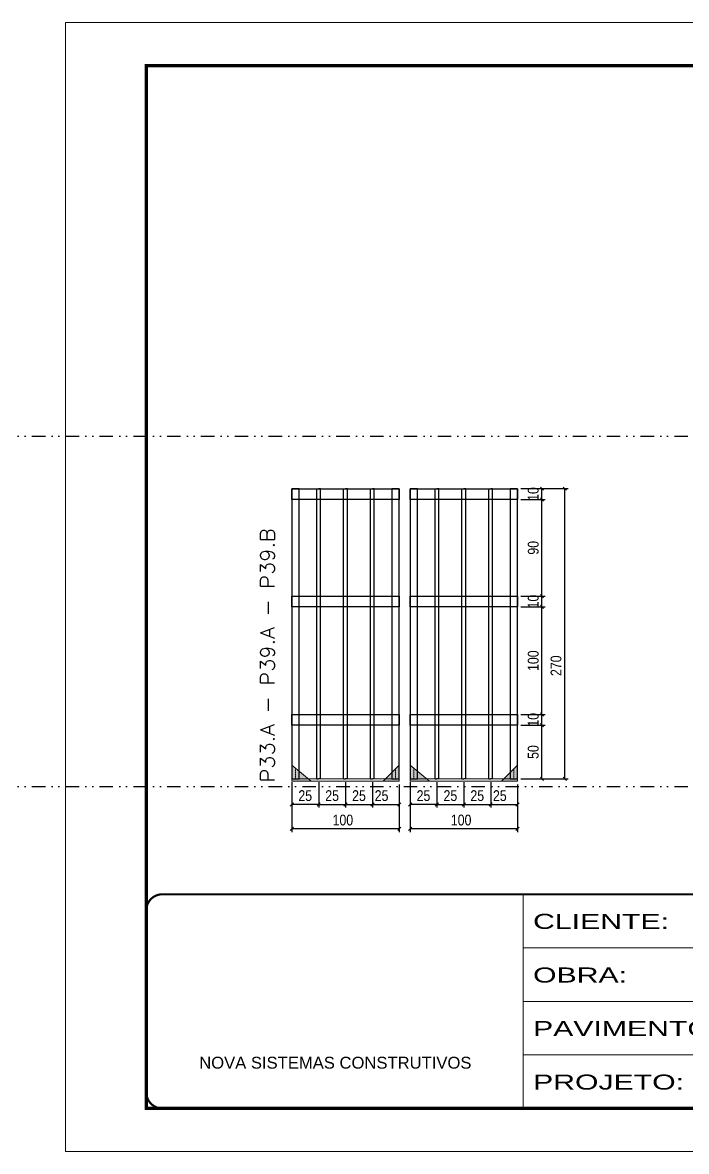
# Model space of a CAD drawing. Header units: millimetres. Extents: x 13777 to 27878, y -21631 to 6985.
# Drawn here: x 19115 to 19732, y -12442 to -11392 of the extents above; entities that cross this region are included whole.
import ezdxf

# ---------------------------------------------------------------- set-up
doc = ezdxf.new("R2010")
doc.units = ezdxf.units.MM
for name, pattern in [('CONTINUO', [0]), ('DASHED', [0.75, 0.5, -0.25]), ('DIVIDE2', [0.625, 0.25, -0.125, 0, -0.125, 0, -0.125]), ('HIDDEN', [0.375, 0.25, -0.125])]:
    doc.linetypes.add(name, pattern=pattern)
for name, color, linetype in [('COTA', 241, 'Continuous'), ('Nível', 160, 'Continuous'), ('SARR_2.2x10', 60, 'Continuous'), ('SARR_3.5x7', 81, 'Continuous'), ('SARR_7x7', 40, 'Continuous')]:
    doc.layers.add(name, color=color, linetype=linetype)
for name, color, linetype, lineweight in [('Folhas', 255, 'Continuous', 9), ('Madeira', 126, 'Continuous', 18), ('Sarr 2.2x7', 40, 'Continuous', 9), ('SARRAFO DE PRESSAO', 251, 'DASHED', 9), ('Texto Seção', 7, 'Continuous', 15)]:
    doc.layers.add(name, color=color, linetype=linetype, lineweight=lineweight)
doc.styles.add('ARIAL', font='arial.ttf')
doc.styles.add('COTA TECNICA', font='techl___.ttf', dxfattribs={"height": 10})
doc.styles.add('REGUA-120', font='ROMANS.shx', dxfattribs={"height": 15})
doc.styles.add('Tecnologia', font='')
doc.styles.get('Tecnologia').set_extended_font_data('Forgotten Futurist')
doc.dimstyles.new('PAINEL', dxfattribs={"dimtxt": 10, "dimasz": 3, "dimexe": 3, "dimexo": 3, "dimgap": 3, "dimtad": 1, "dimdec": 1, "dimzin": 12, "dimdsep": 46, "dimtxsty": 'COTA TECNICA', "dimblk1": 'OBLIQUE', "dimblk2": 'OBLIQUE', "dimsah": 1, "dimcen": 0.9, "dimclrd": 4, "dimclre": 4, "dimclrt": 240, "dimadec": 1, "dimazin": 3, "dimtfac": 1, "dimtdec": 1, "dimtmove": 0, "dimatfit": 3, "dimfxl": 1, "dimtolj": 1, "dimtzin": 12, "dimarcsym": 0})

# ---------------------------------------------------------------- blocks, each defined once
blk = doc.blocks.new('9999999999')
at = {"color": 30, "linetype": 'CONTINUO'}
for p, q in [((98564.6, 34230.2), (98564.6, 34429.4)), ((98564.6, 34379.6), (99584, 34379.6)), ((98564.6, 34329.8), (99488, 34329.8)), ((99584, 34329.8), (99488, 34329.8)), ((99488, 34329.8), (99488, 34230.2)), ((98564.6, 34280), (99488, 34280))]:
    blk.add_line(p, q, dxfattribs=at)
at = {"color": 30, "linetype": 'CONTINUO', "const_width": 2}
blk.add_lwpolyline([(99584, 34230.2), (99584, 34414.4, 0.414214), (99569, 34429.4), (98229, 34429.4, 0.414214), (98214, 34414.4), (98214, 34245.2, 0.414214), (98229, 34230.2), (99584, 34230.2)], format="xyb", dxfattribs=at)
at = {"layer": 'Folhas'}
blk.add_lwpolyline([(98139, 34190.2), (99624, 34190.2), (99624, 35240.2), (98139, 35240.2)], close=True, dxfattribs=at)
at = {"layer": 'Folhas', "color": 30, "const_width": 3}
blk.add_lwpolyline([(98214, 34230.2), (99584, 34230.2), (99584, 35200.2), (98214, 35200.2)], close=True, dxfattribs=at)
at = {"color": 7, "linetype": 'Continuous', "ltscale": 5, "style": 'ARIAL'}
for s, height, p in [('SKR', 15.48, (98837.7, 34393.1)), ('LEAF LOEFGREN', 15.483, (98837.7, 34343.3)), ('4° SUBSOLO', 15.48, (98837.7, 34293.5)), ('NOVA SISTEMAS CONSTRUTIVOS', 11.059, (98263.2, 34267.2)), ('PILARES', 15.48, (98837.7, 34243.7))]:
    blk.add_text(s, height=height, dxfattribs=at).set_placement(p)
at = {"layer": 'Folhas', "color": 7, "style": 'Tecnologia', "width": 1.5}
for s, p in [('CLIENTE:', (98573.7, 34397.2)), ('OBRA:', (98573.7, 34347.3)), ('PAVIMENTO:', (98573.7, 34297.5)), ('PROJETO:', (98573.7, 34247.7))]:
    blk.add_text(s, height=14, dxfattribs=at).set_placement(p)
blk = doc.blocks.new('_Oblique')
at = {"color": 0, "linetype": 'ByBlock', "lineweight": -2}
blk.add_line((-0.5, -0.5), (0.5, 0.5), dxfattribs=at)
blk = doc.blocks.new('*D3027')
at = {"layer": 'COTA', "color": 4, "lineweight": -2, "transparency": 16777216}
for p, q in [((19475.3, -12114.2), (19475.3, -12145.4)), ((19575.3, -12114.2), (19575.3, -12145.4)), ((19575.3, -12142.4), (19475.3, -12142.4))]:
    blk.add_line(p, q, dxfattribs=at)
at = {"layer": 'Defpoints', "color": 0, "transparency": 16777216}
for p in [(19475.3, -12111.2), (19575.3, -12111.2), (19475.3, -12142.4)]:
    blk.add_point(p, dxfattribs=at)
at = {"layer": 'COTA', "color": 4, "lineweight": -2, "transparency": 16777216, "xscale": 3, "yscale": 3, "zscale": 3, "rotation": 180}
blk.add_blockref('_Oblique', (19475.3, -12142.4), dxfattribs=at)
at = {"layer": 'COTA', "color": 4, "lineweight": -2, "transparency": 16777216, "xscale": 3, "yscale": 3, "zscale": 3}
blk.add_blockref('_Oblique', (19575.3, -12142.4), dxfattribs=at)
at = {"layer": 'COTA', "color": 240, "transparency": 16777216, "insert": (19522.8, -12134.3), "char_height": 10, "attachment_point": 5, "style": 'COTA TECNICA'}
blk.add_mtext('\\A1;100', dxfattribs=at)
blk = doc.blocks.new('*D3028')
at = {"layer": 'COTA', "color": 4, "lineweight": -2, "transparency": 16777216}
for p, q in [((19475.3, -12099), (19475.3, -12122.7)), ((19500.3, -12099), (19500.3, -12122.7)), ((19500.3, -12119.7), (19475.3, -12119.7))]:
    blk.add_line(p, q, dxfattribs=at)
at = {"layer": 'Defpoints', "color": 0, "transparency": 16777216}
for p in [(19475.3, -12096), (19500.3, -12096), (19475.3, -12119.7)]:
    blk.add_point(p, dxfattribs=at)
at = {"layer": 'COTA', "color": 4, "lineweight": -2, "transparency": 16777216, "xscale": 3, "yscale": 3, "zscale": 3, "rotation": 180}
blk.add_blockref('_Oblique', (19475.3, -12119.7), dxfattribs=at)
at = {"layer": 'COTA', "color": 4, "lineweight": -2, "transparency": 16777216, "xscale": 3, "yscale": 3, "zscale": 3}
blk.add_blockref('_Oblique', (19500.3, -12119.7), dxfattribs=at)
at = {"layer": 'COTA', "color": 240, "transparency": 16777216, "insert": (19487.8, -12111.6), "char_height": 10, "attachment_point": 5, "style": 'COTA TECNICA'}
blk.add_mtext('\\A1;25', dxfattribs=at)
blk = doc.blocks.new('*D3029')
at = {"layer": 'COTA', "color": 4, "lineweight": -2, "transparency": 16777216}
for p, q in [((19550.3, -12099), (19550.3, -12122.7)), ((19575.3, -12101.2), (19575.3, -12122.7)), ((19550.3, -12119.7), (19575.3, -12119.7))]:
    blk.add_line(p, q, dxfattribs=at)
at = {"layer": 'Defpoints', "color": 0, "transparency": 16777216}
for p in [(19550.3, -12096), (19575.3, -12098.2), (19575.3, -12119.7)]:
    blk.add_point(p, dxfattribs=at)
at = {"layer": 'COTA', "color": 4, "lineweight": -2, "transparency": 16777216, "xscale": 3, "yscale": 3, "zscale": 3, "rotation": 180}
blk.add_blockref('_Oblique', (19550.3, -12119.7), dxfattribs=at)
at = {"layer": 'COTA', "color": 4, "lineweight": -2, "transparency": 16777216, "xscale": 3, "yscale": 3, "zscale": 3}
blk.add_blockref('_Oblique', (19575.3, -12119.7), dxfattribs=at)
at = {"layer": 'COTA', "color": 240, "transparency": 16777216, "insert": (19558.8, -12111.6), "char_height": 10, "attachment_point": 5, "style": 'COTA TECNICA'}
blk.add_mtext('\\A1;25', dxfattribs=at)
blk = doc.blocks.new('*D3030')
at = {"layer": 'COTA', "color": 4, "lineweight": -2, "transparency": 16777216}
for p, q in [((19500.3, -12099), (19500.3, -12122.7)), ((19525.3, -12099), (19525.3, -12122.7)), ((19500.3, -12119.7), (19525.3, -12119.7))]:
    blk.add_line(p, q, dxfattribs=at)
at = {"layer": 'Defpoints', "color": 0, "transparency": 16777216}
for p in [(19500.3, -12096), (19525.3, -12096), (19525.3, -12119.7)]:
    blk.add_point(p, dxfattribs=at)
at = {"layer": 'COTA', "color": 4, "lineweight": -2, "transparency": 16777216, "xscale": 3, "yscale": 3, "zscale": 3, "rotation": 180}
blk.add_blockref('_Oblique', (19500.3, -12119.7), dxfattribs=at)
at = {"layer": 'COTA', "color": 4, "lineweight": -2, "transparency": 16777216, "xscale": 3, "yscale": 3, "zscale": 3}
blk.add_blockref('_Oblique', (19525.3, -12119.7), dxfattribs=at)
at = {"layer": 'COTA', "color": 240, "transparency": 16777216, "insert": (19512.8, -12111.6), "char_height": 10, "attachment_point": 5, "style": 'COTA TECNICA'}
blk.add_mtext('\\A1;25', dxfattribs=at)
blk = doc.blocks.new('*D3031')
at = {"layer": 'COTA', "color": 4, "lineweight": -2, "transparency": 16777216}
for p, q in [((19578.3, -12046), (19601, -12046)), ((19598, -12096), (19598, -12046)), ((19578.3, -12096), (19601, -12096))]:
    blk.add_line(p, q, dxfattribs=at)
at = {"layer": 'Defpoints', "color": 0, "transparency": 16777216}
for p in [(19575.3, -12046), (19598, -12046), (19575.3, -12096)]:
    blk.add_point(p, dxfattribs=at)
at = {"layer": 'COTA', "color": 4, "lineweight": -2, "transparency": 16777216, "xscale": 3, "yscale": 3, "zscale": 3}
for p, rotation in [((19598, -12046), 90), ((19598, -12096), 270)]:
    blk.add_blockref('_Oblique', p, dxfattribs=dict(at, rotation=rotation))
at = {"layer": 'COTA', "color": 240, "transparency": 16777216, "insert": (19589.9, -12071), "char_height": 10, "attachment_point": 5, "rotation": 90, "style": 'COTA TECNICA'}
blk.add_mtext('\\A1;50', dxfattribs=at)
blk = doc.blocks.new('*D3032')
at = {"layer": 'COTA', "color": 4, "lineweight": -2, "transparency": 16777216}
for p, q in [((19525.3, -12099), (19525.3, -12122.7)), ((19550.3, -12099), (19550.3, -12122.7)), ((19525.3, -12119.7), (19550.3, -12119.7))]:
    blk.add_line(p, q, dxfattribs=at)
at = {"layer": 'Defpoints', "color": 0, "transparency": 16777216}
for p in [(19525.3, -12096), (19550.3, -12096), (19550.3, -12119.7)]:
    blk.add_point(p, dxfattribs=at)
at = {"layer": 'COTA', "color": 4, "lineweight": -2, "transparency": 16777216, "xscale": 3, "yscale": 3, "zscale": 3, "rotation": 180}
blk.add_blockref('_Oblique', (19525.3, -12119.7), dxfattribs=at)
at = {"layer": 'COTA', "color": 4, "lineweight": -2, "transparency": 16777216, "xscale": 3, "yscale": 3, "zscale": 3}
blk.add_blockref('_Oblique', (19550.3, -12119.7), dxfattribs=at)
at = {"layer": 'COTA', "color": 240, "transparency": 16777216, "insert": (19537.8, -12111.6), "char_height": 10, "attachment_point": 5, "style": 'COTA TECNICA'}
blk.add_mtext('\\A1;25', dxfattribs=at)
blk = doc.blocks.new('*D3033')
at = {"layer": 'COTA', "color": 4, "lineweight": -2, "transparency": 16777216}
for p, q in [((19578.3, -12036), (19601, -12036)), ((19598, -12046), (19598, -12036)), ((19578.3, -12046), (19601, -12046))]:
    blk.add_line(p, q, dxfattribs=at)
at = {"layer": 'Defpoints', "color": 0, "transparency": 16777216}
for p in [(19575.3, -12036), (19598, -12036), (19575.3, -12046)]:
    blk.add_point(p, dxfattribs=at)
at = {"layer": 'COTA', "color": 4, "lineweight": -2, "transparency": 16777216, "xscale": 3, "yscale": 3, "zscale": 3}
for p, rotation in [((19598, -12036), 90), ((19598, -12046), 270)]:
    blk.add_blockref('_Oblique', p, dxfattribs=dict(at, rotation=rotation))
at = {"layer": 'COTA', "color": 240, "transparency": 16777216, "insert": (19589.9, -12041), "char_height": 10, "attachment_point": 5, "rotation": 90, "style": 'COTA TECNICA'}
blk.add_mtext('\\A1;10', dxfattribs=at)
blk = doc.blocks.new('*D3034')
at = {"layer": 'COTA', "color": 4, "lineweight": -2, "transparency": 16777216}
for p, q in [((19578.3, -11936), (19601, -11936)), ((19598, -12036), (19598, -11936)), ((19578.3, -12036), (19601, -12036))]:
    blk.add_line(p, q, dxfattribs=at)
at = {"layer": 'Defpoints', "color": 0, "transparency": 16777216}
for p in [(19575.3, -11936), (19598, -11936), (19575.3, -12036)]:
    blk.add_point(p, dxfattribs=at)
at = {"layer": 'COTA', "color": 4, "lineweight": -2, "transparency": 16777216, "xscale": 3, "yscale": 3, "zscale": 3}
for p, rotation in [((19598, -11936), 90), ((19598, -12036), 270)]:
    blk.add_blockref('_Oblique', p, dxfattribs=dict(at, rotation=rotation))
at = {"layer": 'COTA', "color": 240, "transparency": 16777216, "insert": (19589.9, -11986), "char_height": 10, "attachment_point": 5, "rotation": 90, "style": 'COTA TECNICA'}
blk.add_mtext('\\A1;100', dxfattribs=at)
blk = doc.blocks.new('*D3035')
at = {"layer": 'COTA', "color": 4, "lineweight": -2, "transparency": 16777216}
for p, q in [((19578.3, -11926), (19601, -11926)), ((19598, -11936), (19598, -11926)), ((19578.3, -11936), (19601, -11936))]:
    blk.add_line(p, q, dxfattribs=at)
at = {"layer": 'Defpoints', "color": 0, "transparency": 16777216}
for p in [(19575.3, -11926), (19598, -11926), (19575.3, -11936)]:
    blk.add_point(p, dxfattribs=at)
at = {"layer": 'COTA', "color": 4, "lineweight": -2, "transparency": 16777216, "xscale": 3, "yscale": 3, "zscale": 3}
for p, rotation in [((19598, -11926), 90), ((19598, -11936), 270)]:
    blk.add_blockref('_Oblique', p, dxfattribs=dict(at, rotation=rotation))
at = {"layer": 'COTA', "color": 240, "transparency": 16777216, "insert": (19589.9, -11931), "char_height": 10, "attachment_point": 5, "rotation": 90, "style": 'COTA TECNICA'}
blk.add_mtext('\\A1;10', dxfattribs=at)
blk = doc.blocks.new('*D3036')
at = {"layer": 'COTA', "color": 4, "lineweight": -2, "transparency": 16777216}
for p, q in [((19578.3, -11826), (19622.2, -11826)), ((19619.2, -12096), (19619.2, -11826)), ((19578.3, -12096), (19622.2, -12096))]:
    blk.add_line(p, q, dxfattribs=at)
at = {"layer": 'Defpoints', "color": 0, "transparency": 16777216}
for p in [(19575.3, -11826), (19619.2, -11826), (19575.3, -12096)]:
    blk.add_point(p, dxfattribs=at)
at = {"layer": 'COTA', "color": 4, "lineweight": -2, "transparency": 16777216, "xscale": 3, "yscale": 3, "zscale": 3}
for p, rotation in [((19619.2, -11826), 90), ((19619.2, -12096), 270)]:
    blk.add_blockref('_Oblique', p, dxfattribs=dict(at, rotation=rotation))
at = {"layer": 'COTA', "color": 240, "transparency": 16777216, "insert": (19611.1, -11990.7), "char_height": 10, "attachment_point": 5, "rotation": 90, "style": 'COTA TECNICA'}
blk.add_mtext('\\A1;270', dxfattribs=at)
blk = doc.blocks.new('*D3037')
at = {"layer": 'COTA', "color": 4, "lineweight": -2, "transparency": 16777216}
for p, q in [((19365.3, -12114.2), (19365.3, -12145.4)), ((19465.3, -12114.2), (19465.3, -12145.4)), ((19465.3, -12142.4), (19365.3, -12142.4))]:
    blk.add_line(p, q, dxfattribs=at)
at = {"layer": 'Defpoints', "color": 0, "transparency": 16777216}
for p in [(19365.3, -12111.2), (19465.3, -12111.2), (19365.3, -12142.4)]:
    blk.add_point(p, dxfattribs=at)
at = {"layer": 'COTA', "color": 4, "lineweight": -2, "transparency": 16777216, "xscale": 3, "yscale": 3, "zscale": 3, "rotation": 180}
blk.add_blockref('_Oblique', (19365.3, -12142.4), dxfattribs=at)
at = {"layer": 'COTA', "color": 4, "lineweight": -2, "transparency": 16777216, "xscale": 3, "yscale": 3, "zscale": 3}
blk.add_blockref('_Oblique', (19465.3, -12142.4), dxfattribs=at)
at = {"layer": 'COTA', "color": 240, "transparency": 16777216, "insert": (19412.8, -12134.3), "char_height": 10, "attachment_point": 5, "style": 'COTA TECNICA'}
blk.add_mtext('\\A1;100', dxfattribs=at)
blk = doc.blocks.new('*D3038')
at = {"layer": 'COTA', "color": 4, "lineweight": -2, "transparency": 16777216}
for p, q in [((19365.3, -12099), (19365.3, -12122.7)), ((19390.3, -12099), (19390.3, -12122.7)), ((19390.3, -12119.7), (19365.3, -12119.7))]:
    blk.add_line(p, q, dxfattribs=at)
at = {"layer": 'Defpoints', "color": 0, "transparency": 16777216}
for p in [(19365.3, -12096), (19390.3, -12096), (19365.3, -12119.7)]:
    blk.add_point(p, dxfattribs=at)
at = {"layer": 'COTA', "color": 4, "lineweight": -2, "transparency": 16777216, "xscale": 3, "yscale": 3, "zscale": 3, "rotation": 180}
blk.add_blockref('_Oblique', (19365.3, -12119.7), dxfattribs=at)
at = {"layer": 'COTA', "color": 4, "lineweight": -2, "transparency": 16777216, "xscale": 3, "yscale": 3, "zscale": 3}
blk.add_blockref('_Oblique', (19390.3, -12119.7), dxfattribs=at)
at = {"layer": 'COTA', "color": 240, "transparency": 16777216, "insert": (19377.8, -12111.6), "char_height": 10, "attachment_point": 5, "style": 'COTA TECNICA'}
blk.add_mtext('\\A1;25', dxfattribs=at)
blk = doc.blocks.new('*D3039')
at = {"layer": 'COTA', "color": 4, "lineweight": -2, "transparency": 16777216}
for p, q in [((19440.3, -12099), (19440.3, -12122.7)), ((19465.3, -12101.2), (19465.3, -12122.7)), ((19440.3, -12119.7), (19465.3, -12119.7))]:
    blk.add_line(p, q, dxfattribs=at)
at = {"layer": 'Defpoints', "color": 0, "transparency": 16777216}
for p in [(19440.3, -12096), (19465.3, -12098.2), (19465.3, -12119.7)]:
    blk.add_point(p, dxfattribs=at)
at = {"layer": 'COTA', "color": 4, "lineweight": -2, "transparency": 16777216, "xscale": 3, "yscale": 3, "zscale": 3, "rotation": 180}
blk.add_blockref('_Oblique', (19440.3, -12119.7), dxfattribs=at)
at = {"layer": 'COTA', "color": 4, "lineweight": -2, "transparency": 16777216, "xscale": 3, "yscale": 3, "zscale": 3}
blk.add_blockref('_Oblique', (19465.3, -12119.7), dxfattribs=at)
at = {"layer": 'COTA', "color": 240, "transparency": 16777216, "insert": (19448.8, -12111.6), "char_height": 10, "attachment_point": 5, "style": 'COTA TECNICA'}
blk.add_mtext('\\A1;25', dxfattribs=at)
blk = doc.blocks.new('*D3040')
at = {"layer": 'COTA', "color": 4, "lineweight": -2, "transparency": 16777216}
for p, q in [((19390.3, -12099), (19390.3, -12122.7)), ((19415.3, -12099), (19415.3, -12122.7)), ((19390.3, -12119.7), (19415.3, -12119.7))]:
    blk.add_line(p, q, dxfattribs=at)
at = {"layer": 'Defpoints', "color": 0, "transparency": 16777216}
for p in [(19390.3, -12096), (19415.3, -12096), (19415.3, -12119.7)]:
    blk.add_point(p, dxfattribs=at)
at = {"layer": 'COTA', "color": 4, "lineweight": -2, "transparency": 16777216, "xscale": 3, "yscale": 3, "zscale": 3, "rotation": 180}
blk.add_blockref('_Oblique', (19390.3, -12119.7), dxfattribs=at)
at = {"layer": 'COTA', "color": 4, "lineweight": -2, "transparency": 16777216, "xscale": 3, "yscale": 3, "zscale": 3}
blk.add_blockref('_Oblique', (19415.3, -12119.7), dxfattribs=at)
at = {"layer": 'COTA', "color": 240, "transparency": 16777216, "insert": (19402.8, -12111.6), "char_height": 10, "attachment_point": 5, "style": 'COTA TECNICA'}
blk.add_mtext('\\A1;25', dxfattribs=at)
blk = doc.blocks.new('*D3041')
at = {"layer": 'COTA', "color": 4, "lineweight": -2, "transparency": 16777216}
for p, q in [((19415.3, -12099), (19415.3, -12122.7)), ((19440.3, -12099), (19440.3, -12122.7)), ((19415.3, -12119.7), (19440.3, -12119.7))]:
    blk.add_line(p, q, dxfattribs=at)
at = {"layer": 'Defpoints', "color": 0, "transparency": 16777216}
for p in [(19415.3, -12096), (19440.3, -12096), (19440.3, -12119.7)]:
    blk.add_point(p, dxfattribs=at)
at = {"layer": 'COTA', "color": 4, "lineweight": -2, "transparency": 16777216, "xscale": 3, "yscale": 3, "zscale": 3, "rotation": 180}
blk.add_blockref('_Oblique', (19415.3, -12119.7), dxfattribs=at)
at = {"layer": 'COTA', "color": 4, "lineweight": -2, "transparency": 16777216, "xscale": 3, "yscale": 3, "zscale": 3}
blk.add_blockref('_Oblique', (19440.3, -12119.7), dxfattribs=at)
at = {"layer": 'COTA', "color": 240, "transparency": 16777216, "insert": (19427.8, -12111.6), "char_height": 10, "attachment_point": 5, "style": 'COTA TECNICA'}
blk.add_mtext('\\A1;25', dxfattribs=at)
blk = doc.blocks.new('*D3042')
at = {"layer": 'COTA', "color": 4, "lineweight": -2, "transparency": 16777216}
for p, q in [((19578.3, -11836), (19601, -11836)), ((19598, -11926), (19598, -11836)), ((19578.3, -11926), (19601, -11926))]:
    blk.add_line(p, q, dxfattribs=at)
at = {"layer": 'Defpoints', "color": 0, "transparency": 16777216}
for p in [(19575.3, -11836), (19598, -11836), (19575.3, -11926)]:
    blk.add_point(p, dxfattribs=at)
at = {"layer": 'COTA', "color": 4, "lineweight": -2, "transparency": 16777216, "xscale": 3, "yscale": 3, "zscale": 3}
for p, rotation in [((19598, -11836), 90), ((19598, -11926), 270)]:
    blk.add_blockref('_Oblique', p, dxfattribs=dict(at, rotation=rotation))
at = {"layer": 'COTA', "color": 240, "transparency": 16777216, "insert": (19589.9, -11881), "char_height": 10, "attachment_point": 5, "rotation": 90, "style": 'COTA TECNICA'}
blk.add_mtext('\\A1;90', dxfattribs=at)
blk = doc.blocks.new('*D3043')
at = {"layer": 'COTA', "color": 4, "lineweight": -2, "transparency": 16777216}
for p, q in [((19578.3, -11826), (19601, -11826)), ((19598, -11836), (19598, -11826)), ((19578.3, -11836), (19601, -11836))]:
    blk.add_line(p, q, dxfattribs=at)
at = {"layer": 'Defpoints', "color": 0, "transparency": 16777216}
for p in [(19575.3, -11826), (19598, -11826), (19575.3, -11836)]:
    blk.add_point(p, dxfattribs=at)
at = {"layer": 'COTA', "color": 4, "lineweight": -2, "transparency": 16777216, "xscale": 3, "yscale": 3, "zscale": 3}
for p, rotation in [((19598, -11826), 90), ((19598, -11836), 270)]:
    blk.add_blockref('_Oblique', p, dxfattribs=dict(at, rotation=rotation))
at = {"layer": 'COTA', "color": 240, "transparency": 16777216, "insert": (19589.9, -11831), "char_height": 10, "attachment_point": 5, "rotation": 90, "style": 'COTA TECNICA'}
blk.add_mtext('\\A1;10', dxfattribs=at)

msp = doc.modelspace()

# ---------------------------------------------------------------- hatches: boundary and pattern name
at = {"layer": 'Madeira'}
h = msp.add_hatch(color=252, dxfattribs=at)
h.dxf.hatch_style = 2
h.paths.add_polyline_path([(19365.29, -12083.19), (19365.29, -12098.19), (19383.29, -12098.19)])
h = msp.add_hatch(color=252, dxfattribs=at)
h.dxf.hatch_style = 2
h.paths.add_polyline_path([(19465.29, -12083.19), (19465.29, -12098.19), (19450.29, -12098.19)])
h = msp.add_hatch(color=252, dxfattribs=at)
h.dxf.hatch_style = 2
h.paths.add_polyline_path([(19475.29, -12083.19), (19475.29, -12098.19), (19493.29, -12098.19)])
h = msp.add_hatch(color=252, dxfattribs=at)
h.dxf.hatch_style = 2
h.paths.add_polyline_path([(19575.29, -12083.19), (19575.29, -12098.19), (19560.29, -12098.19)])

# ---------------------------------------------------------------- linework, layer by layer
for p, q in [((19365.29, -12095.99), (19365.29, -12098.19)), ((19365.29, -12095.99), (19365.29, -12098.19)), ((19365.29, -12095.99), (19365.29, -12098.19)), ((19475.29, -12095.99), (19475.29, -12098.19)), ((19475.29, -12095.99), (19475.29, -12098.19)), ((19475.29, -12095.99), (19475.29, -12098.19))]:
    msp.add_line(p, q, dxfattribs=at)
at = {"layer": 'Madeira', "color": 1, "linetype": 'HIDDEN'}
for p, q in [((19375.12, -12095.99), (19365.29, -12095.99)), ((19375.12, -12095.99), (19365.29, -12095.99)), ((19381.09, -12095.99), (19365.29, -12095.99)), ((19368.79, -12086.69), (19368.79, -12095.99)), ((19368.79, -12086.69), (19368.79, -12095.99)), ((19372.29, -12090.19), (19372.29, -12095.99)), ((19452.49, -12095.99), (19465.29, -12095.99)), ((19455.46, -12095.99), (19465.29, -12095.99)), ((19455.46, -12095.99), (19465.29, -12095.99)), ((19461.79, -12086.69), (19461.79, -12095.99)), ((19461.79, -12086.69), (19461.79, -12095.99)), ((19485.12, -12095.99), (19475.29, -12095.99)), ((19485.12, -12095.99), (19475.29, -12095.99)), ((19491.09, -12095.99), (19475.29, -12095.99)), ((19478.79, -12086.69), (19478.79, -12095.99)), ((19478.79, -12086.69), (19478.79, -12095.99)), ((19482.29, -12090.19), (19482.29, -12095.99)), ((19562.49, -12095.99), (19575.29, -12095.99)), ((19565.46, -12095.99), (19575.29, -12095.99)), ((19565.46, -12095.99), (19575.29, -12095.99)), ((19571.79, -12086.69), (19571.79, -12095.99)), ((19571.79, -12086.69), (19571.79, -12095.99))]:
    msp.add_line(p, q, dxfattribs=at)
at = {"layer": 'Madeira', "color": 0}
for points in [[(19365.29, -12083.19), (19365.29, -12098.19), (19383.29, -12098.19), (19365.29, -12083.19)], [(19465.29, -12083.19), (19465.29, -12098.19), (19450.29, -12098.19), (19465.29, -12083.19)], [(19475.29, -12083.19), (19475.29, -12098.19), (19493.29, -12098.19), (19475.29, -12083.19)], [(19575.29, -12083.19), (19575.29, -12098.19), (19560.29, -12098.19), (19575.29, -12083.19)]]:
    msp.add_lwpolyline(points, dxfattribs=at)
at = {"layer": 'Nível', "color": 4, "linetype": 'DIVIDE2', "ltscale": 50}
for p, q in [((13777.11, -11777.19), (21531.15, -11777.19)), ((13777.11, -12103.19), (21531.15, -12103.19))]:
    msp.add_line(p, q, dxfattribs=at)
at = {"layer": 'Sarr 2.2x7'}
for points in [[(19465.29, -12095.99), (19365.29, -12095.99), (19365.29, -12098.19), (19465.29, -12098.19)], [(19575.29, -12095.99), (19475.29, -12095.99), (19475.29, -12098.19), (19575.29, -12098.19)]]:
    msp.add_lwpolyline(points, close=True, dxfattribs=at)
at = {"layer": 'SARR_2.2x10'}
for points in [[(19365.29, -11826.03), (19465.29, -11826.03), (19465.29, -11836.03), (19365.29, -11836.03)], [(19475.29, -11826.03), (19575.29, -11826.03), (19575.29, -11836.03), (19475.29, -11836.03)], [(19365.29, -11926.03), (19465.29, -11926.03), (19465.29, -11936.03), (19365.29, -11936.03)], [(19475.29, -11926.03), (19575.29, -11926.03), (19575.29, -11936.03), (19475.29, -11936.03)], [(19365.29, -12036.03), (19465.29, -12036.03), (19465.29, -12046.03), (19365.29, -12046.03)], [(19475.29, -12036.03), (19575.29, -12036.03), (19575.29, -12046.03), (19475.29, -12046.03)]]:
    msp.add_lwpolyline(points, close=True, dxfattribs=at)
at = {"layer": 'SARR_3.5x7'}
for p, q in [((19388.54, -12095.99), (19388.54, -11826.03)), ((19388.54, -11826.03), (19390.29, -11826.03)), ((19392.04, -11826.03), (19390.29, -11826.03)), ((19392.04, -12095.99), (19392.04, -11826.03)), ((19413.54, -12095.99), (19413.54, -11826.03)), ((19413.54, -11826.03), (19415.29, -11826.03)), ((19417.04, -11826.03), (19415.29, -11826.03)), ((19417.04, -12095.99), (19417.04, -11826.03)), ((19438.54, -12095.99), (19438.54, -11826.03)), ((19438.54, -11826.03), (19440.29, -11826.03)), ((19442.04, -11826.03), (19440.29, -11826.03)), ((19442.04, -12095.99), (19442.04, -11826.03)), ((19498.54, -12095.99), (19498.54, -11826.03)), ((19498.54, -11826.03), (19500.29, -11826.03)), ((19502.04, -11826.03), (19500.29, -11826.03)), ((19502.04, -12095.99), (19502.04, -11826.03)), ((19523.54, -12095.99), (19523.54, -11826.03)), ((19523.54, -11826.03), (19525.29, -11826.03)), ((19527.04, -11826.03), (19525.29, -11826.03)), ((19527.04, -12095.99), (19527.04, -11826.03)), ((19548.54, -12095.99), (19548.54, -11826.03)), ((19548.54, -11826.03), (19550.29, -11826.03)), ((19552.04, -11826.03), (19550.29, -11826.03)), ((19552.04, -12095.99), (19552.04, -11826.03)), ((19388.54, -12095.99), (19390.29, -12095.99)), ((19392.04, -12095.99), (19390.29, -12095.99)), ((19413.54, -12095.99), (19415.29, -12095.99)), ((19417.04, -12095.99), (19415.29, -12095.99)), ((19438.54, -12095.99), (19440.29, -12095.99)), ((19442.04, -12095.99), (19440.29, -12095.99)), ((19498.54, -12095.99), (19500.29, -12095.99)), ((19502.04, -12095.99), (19500.29, -12095.99)), ((19523.54, -12095.99), (19525.29, -12095.99)), ((19527.04, -12095.99), (19525.29, -12095.99)), ((19548.54, -12095.99), (19550.29, -12095.99)), ((19552.04, -12095.99), (19550.29, -12095.99))]:
    msp.add_line(p, q, dxfattribs=at)
at = {"layer": 'SARR_7x7'}
for points in [[(19365.29, -12095.99), (19372.29, -12095.99), (19372.29, -11826.03), (19365.29, -11826.03)], [(19458.29, -12095.99), (19465.29, -12095.99), (19465.29, -11826.03), (19458.29, -11826.03)], [(19475.29, -12095.99), (19482.29, -12095.99), (19482.29, -11826.03), (19475.29, -11826.03)], [(19568.29, -12095.99), (19575.29, -12095.99), (19575.29, -11826.03), (19568.29, -11826.03)]]:
    msp.add_lwpolyline(points, close=True, dxfattribs=at)

# ---------------------------------------------------------------- block references
at = {"layer": 'SARRAFO DE PRESSAO', "color": 6, "linetype": 'ByBlock'}
msp.add_blockref('9999999999', (-78984.01, -46632.68), dxfattribs=at)

# ---------------------------------------------------------------- texts
at = {"layer": 'Texto Seção', "style": 'REGUA-120', "width": 1.1}
msp.add_text('P33.A - P39.A - P39.B', height=13, rotation=90, dxfattribs=at).set_placement((19349.29, -12099.31))

# ---------------------------------------------------------------- dimensions: what is measured, and where the dimension line sits
at = {"layer": 'COTA'}
for base, p1, p2, angle, picture, middle in [((19597.99, -11825.99), (19575.29, -11835.99), (19575.29, -11825.99), 90, '*D3043', (19597.99, -11830.99)), ((19619.21, -11826.03), (19575.29, -12096.03), (19575.29, -11826.03), 90, '*D3036', (19619.21, -11990.73)), ((19597.99, -11925.99), (19575.29, -11935.99), (19575.29, -11925.99), 90, '*D3035', (19597.99, -11930.99)), ((19597.99, -12035.99), (19575.29, -12045.99), (19575.29, -12035.99), 90, '*D3033', (19597.99, -12040.99)), ((19365.29, -12142.37), (19465.29, -12111.19), (19365.29, -12111.19), 180, '*D3037', (19412.79, -12142.37)), ((19475.29, -12142.37), (19575.29, -12111.19), (19475.29, -12111.19), 180, '*D3027', (19522.79, -12142.37))]:
    dim = msp.add_linear_dim(base=base, p1=p1, p2=p2, angle=angle, dimstyle='PAINEL', override={"dimtmove": 1}, dxfattribs=at)
    dim.commit()
    dim.dimension.update_dxf_attribs({"geometry": picture, "text_midpoint": middle, "dimtype": 160})
for base, p1, p2, angle, picture, middle in [((19597.99, -11836.03), (19575.29, -11926.03), (19575.29, -11836.03), 90, '*D3042', (19589.86, -11881.03)), ((19597.99, -11935.99), (19575.29, -12035.99), (19575.29, -11935.99), 90, '*D3034', (19589.89, -11985.99)), ((19597.99, -12045.99), (19575.29, -12095.99), (19575.29, -12045.99), 90, '*D3031', (19589.88, -12070.99)), ((19365.29, -12119.69), (19390.29, -12095.99), (19365.29, -12095.99), 180, '*D3038', (19377.79, -12111.58)), ((19475.29, -12119.69), (19500.29, -12095.99), (19475.29, -12095.99), 180, '*D3028', (19487.79, -12111.58))]:
    dim = msp.add_linear_dim(base=base, p1=p1, p2=p2, angle=angle, dimstyle='PAINEL', override={"dimtmove": 1}, dxfattribs=at)
    dim.commit()
    dim.dimension.update_dxf_attribs({"geometry": picture, "text_midpoint": middle})
for base, p1, p2, picture, middle in [((19415.29, -12119.69), (19390.29, -12095.99), (19415.29, -12095.99), '*D3040', (19402.79, -12111.58)), ((19440.29, -12119.69), (19415.29, -12095.99), (19440.29, -12095.99), '*D3041', (19427.79, -12111.58)), ((19525.29, -12119.69), (19500.29, -12095.99), (19525.29, -12095.99), '*D3030', (19512.79, -12111.58)), ((19550.29, -12119.69), (19525.29, -12095.99), (19550.29, -12095.99), '*D3032', (19537.79, -12111.58))]:
    dim = msp.add_linear_dim(base=base, p1=p1, p2=p2, dimstyle='PAINEL', override={"dimtmove": 1}, dxfattribs=at)
    dim.commit()
    dim.dimension.update_dxf_attribs({"geometry": picture, "text_midpoint": middle})
for base, p1, p2, picture, middle in [((19465.29, -12119.69), (19440.29, -12095.99), (19465.29, -12098.19), '*D3039', (19448.79, -12119.69)), ((19575.29, -12119.69), (19550.29, -12095.99), (19575.29, -12098.19), '*D3029', (19558.79, -12119.69))]:
    dim = msp.add_linear_dim(base=base, p1=p1, p2=p2, dimstyle='PAINEL', override={"dimtmove": 1}, dxfattribs=at)
    dim.commit()
    dim.dimension.update_dxf_attribs({"geometry": picture, "text_midpoint": middle, "dimtype": 160})

doc.saveas('drawing.dxf')
